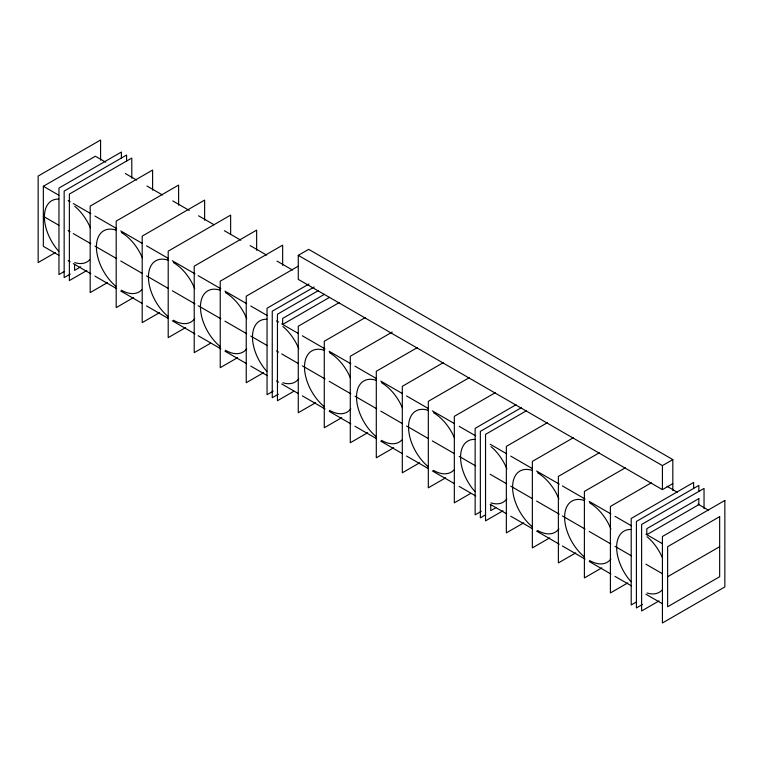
<?xml version="1.0" encoding="UTF-8"?>
<svg xmlns="http://www.w3.org/2000/svg" width="763" height="763" viewBox="0 0 763 763"><rect width="100%" height="100%" fill="white"/><g stroke="black" fill="none" stroke-linecap="round" stroke-linejoin="round"><path stroke-width="1.14" d="M58.827 255.281L43.348 246.344L43.348 186.267L95.375 156.234L105.695 162.195M55.546 252.515L38.15 262.558L38.15 176.062L100.573 140.02L100.573 160.163M64.073 271.618L58.961 274.575L58.961 188.07L121.384 152.028L121.384 157.96M80.687 266.84L74.564 270.369L74.564 264.36M70.301 274.031L64.159 277.579L64.159 191.074L126.591 155.032L126.591 160.964M86.763 270.541L69.366 280.584L69.366 194.079L131.789 158.036L131.789 178.18M107.573 282.548L90.177 292.601L90.177 206.096L152.6 170.054L152.6 190.197M133.582 297.57L116.186 307.613L116.186 221.108L178.609 185.066L178.609 205.218M159.591 312.592L142.195 322.635L142.195 236.129L204.627 200.087L204.627 220.23M672.823 483.618L662.427 489.627L298.266 279.382L298.266 255.347L308.672 249.348L672.823 459.593L672.823 490.552M185.609 327.604L168.203 337.647L168.203 251.151L230.636 215.109L230.636 234.069M298.438 266.068L246.239 296.197L246.239 382.702L263.636 372.659M309.005 283.989L267.05 308.214L267.05 394.719L273.192 391.171M210.588 343.216L194.222 352.668L194.222 266.163L256.645 230.121L256.645 250.264M314.213 286.993L272.248 311.218L272.248 397.723L278.39 394.175M318.39 290.589L277.455 314.222L277.455 400.728L293.831 391.266M324.475 294.28L282.653 318.429L282.653 324.437L329.578 297.341M237.627 357.637L220.23 367.68L220.23 281.185L282.653 245.142L282.653 265.286M339.201 302.596L298.266 326.23L298.266 412.735L315.663 402.692M365.21 317.618L324.275 341.252L324.275 427.757L341.671 417.714M392.249 332.048L350.284 356.273L350.284 442.769L367.68 432.726M417.237 347.651L376.302 371.285L376.302 457.79L393.698 447.747M443.246 362.673L402.311 386.307L402.311 472.802L419.707 462.76M469.255 377.685L428.32 401.319L428.32 487.824L445.716 477.781M495.263 392.707L454.328 416.34L454.328 502.846L470.704 493.384M516.074 404.724L475.139 428.358L475.139 514.853L481.281 511.315M521.282 407.728L480.347 431.362L480.347 517.858L485.459 514.901M526.48 410.723L485.545 434.357L485.545 520.862L502.941 510.819M547.29 422.74L506.355 446.374L506.355 532.879L523.752 522.836M573.299 437.762L532.364 461.396L532.364 547.891L549.761 537.848M495.845 507.71L490.752 510.647L490.752 504.648M599.317 452.774L558.373 476.408L558.373 562.913L575.779 552.87M625.326 467.795L584.391 491.429L584.391 577.934L601.788 567.882M298.266 255.347L662.427 465.602L672.823 459.593M651.335 482.807L610.4 506.441L610.4 592.946L627.796 582.903M667.625 576.723L719.652 546.69M636.323 602.007L631.211 604.964L631.211 518.458L693.634 482.416L693.634 488.339M642.551 604.42L636.409 607.968L636.409 521.463L698.841 485.421L698.841 491.343M659.013 600.92L641.616 610.972L641.616 524.467L704.039 488.425L704.039 508.568M125.294 173.516L136.653 180.068M146.963 186.019L162.443 194.956M172.762 200.917L189.272 210.445M198.561 215.815L214.041 224.742M224.36 230.703L240.87 240.24M250.15 245.6L266.659 255.128M276.979 261.089L292.458 270.026M667.024 486.279L677.344 492.23M697.983 504.143L708.293 510.104M43.348 186.267L58.827 195.204M68.117 200.574L70.177 201.756M73.277 203.549L90.816 213.678M94.946 216.063L116.615 228.566M120.745 230.951L142.414 243.464M146.534 245.848L168.203 258.352M172.333 260.736L195.032 273.841M198.132 275.634L220.831 288.738M224.961 291.123L246.63 303.636M250.76 306.011L267.269 315.548M276.549 320.908L278.619 322.1M281.709 323.884L298.219 333.421M302.348 335.806L325.048 348.91M329.177 351.295L350.846 363.798M354.976 366.183L376.645 378.696M380.766 381.08L402.435 393.584M406.565 395.968L428.234 408.482M432.363 410.866L454.033 423.379M459.192 426.355L475.702 435.883M490.142 444.228L506.651 453.756M510.781 456.14L532.45 468.654M536.58 471.038L559.279 484.143M562.379 485.926L585.078 499.031M589.208 501.415L610.877 513.928M614.997 516.313L631.506 525.841M645.956 534.186L662.465 543.714M43.348 216.311L58.827 225.247M68.117 230.607L70.177 231.799M73.277 233.583L90.816 243.712M94.946 246.096L116.615 258.6M120.745 260.984L142.414 273.497M146.534 275.882L168.203 288.395M172.333 290.77L195.032 303.884M198.132 305.667L220.831 318.772M224.961 321.156L246.63 333.669M250.76 336.054L267.269 345.582M276.549 350.942L278.619 352.134M281.709 353.927L298.219 363.455M302.348 365.839L325.048 378.944M329.177 381.328L350.846 393.832M354.976 396.216L376.645 408.73M380.766 411.114L402.435 423.627M406.565 426.002L428.234 438.515M432.363 440.9L454.033 453.413M459.192 456.388L475.702 465.916M490.142 474.262L506.651 483.79M510.781 486.174L532.45 498.687M536.58 501.072L559.279 514.176M562.379 515.96L585.078 529.064M589.208 531.449L610.877 543.962M614.997 546.346L631.506 555.874M645.956 564.219L662.465 573.747M68.117 260.641L70.177 261.833M73.277 263.616L90.816 273.745M94.946 276.13L116.615 288.643M120.745 291.027L142.414 303.531M146.534 305.915L168.203 318.429M172.333 320.813L195.032 333.917M198.132 335.701L220.831 348.805M224.961 351.19L246.63 363.703M250.76 366.087L267.269 375.615M276.549 380.975L278.619 382.168M281.709 383.961L298.219 393.489M302.348 395.873L325.048 408.978M329.177 411.362L350.846 423.875M354.976 426.259L376.645 438.763M380.766 441.148L402.435 453.661M406.565 456.045L428.234 468.549M432.363 470.933L454.033 483.446M459.192 486.422L475.702 495.96M490.142 504.295L506.651 513.833M510.781 516.208L532.45 528.721M536.58 531.105L559.279 544.21M562.379 546.003L585.078 559.107M589.208 561.492L610.877 573.995M614.997 576.38L631.506 585.917M645.956 594.253L662.465 603.781M662.427 465.602L662.427 489.627M558.878 528.969A35.317 20.391 60 0 1 537.572 530.476M532.135 526.651A35.317 20.391 60 0 1 512.593 487.223A35.317 20.391 60 0 1 532.135 470.361M537.572 472.802A35.317 20.391 60 0 1 558.878 498.926M506.861 498.935A35.317 20.391 60 0 1 490.971 502.884M474.948 491.591A35.317 20.391 60 0 1 460.575 457.19A35.317 20.391 60 0 1 474.948 439.374M490.971 446.593A35.317 20.391 60 0 1 506.861 468.892M610.905 559.002A35.317 20.391 60 0 1 589.589 560.509M584.162 556.685A35.317 20.391 60 0 1 564.62 517.257A35.317 20.391 60 0 1 584.162 500.394M589.589 502.846A35.317 20.391 60 0 1 610.905 528.959M661.922 590.209A35.317 20.391 60 0 1 647.043 592.985M631.011 581.702A35.317 20.391 60 0 1 616.647 547.29A35.317 20.391 60 0 1 631.011 529.484M647.043 536.704A35.317 20.391 60 0 1 662.608 558.211M141.699 289.864A35.317 20.391 60 0 1 121.384 290.198M115.957 286.373A35.317 20.391 60 0 1 96.415 246.945A35.317 20.391 60 0 1 115.957 230.083M121.384 232.524A35.317 20.391 60 0 1 142.376 257.865M89.672 259.83A35.317 20.391 60 0 1 74.793 262.606M58.761 251.313A35.317 20.391 60 0 1 44.397 216.911A35.317 20.391 60 0 1 58.761 199.095M74.793 206.315A35.317 20.391 60 0 1 90.358 227.832M194.727 318.724A35.317 20.391 60 0 1 173.411 320.231M167.984 316.407A35.317 20.391 60 0 1 148.442 276.979A35.317 20.391 60 0 1 167.984 260.116M173.411 262.558A35.317 20.391 60 0 1 194.727 288.681M246.745 348.758A35.317 20.391 60 0 1 225.428 350.265M220.002 346.44A35.317 20.391 60 0 1 200.459 307.012A35.317 20.391 60 0 1 220.002 290.15M225.428 292.591A35.317 20.391 60 0 1 246.745 318.715M453.832 470.075A35.317 20.391 60 0 1 433.527 470.409M428.091 466.584A35.317 20.391 60 0 1 408.548 427.156A35.317 20.391 60 0 1 428.091 410.294M433.527 412.735A35.317 20.391 60 0 1 454.519 438.076M401.805 440.041A35.317 20.391 60 0 1 381.5 440.365M376.073 436.541A35.317 20.391 60 0 1 356.531 397.122A35.317 20.391 60 0 1 376.073 380.26M381.5 382.702A35.317 20.391 60 0 1 402.492 408.043M298.772 378.791A35.317 20.391 60 0 1 282.882 382.74M266.859 371.457A35.317 20.391 60 0 1 252.486 337.046A35.317 20.391 60 0 1 266.859 319.239M282.882 326.459A35.317 20.391 60 0 1 298.772 348.748M350.789 408.825A35.317 20.391 60 0 1 329.473 410.332M324.046 406.507A35.317 20.391 60 0 1 304.504 367.079A35.317 20.391 60 0 1 324.046 350.217M329.473 352.668A35.317 20.391 60 0 1 350.465 378M698.841 498.64L646.814 528.673L646.814 534.682L698.841 504.639L698.841 498.64M724.85 500.442L662.427 536.484L662.427 622.98L724.85 586.938L724.85 500.442M719.652 516.656L667.625 546.69L667.625 606.766L719.652 576.733L719.652 516.656"/></g></svg>
